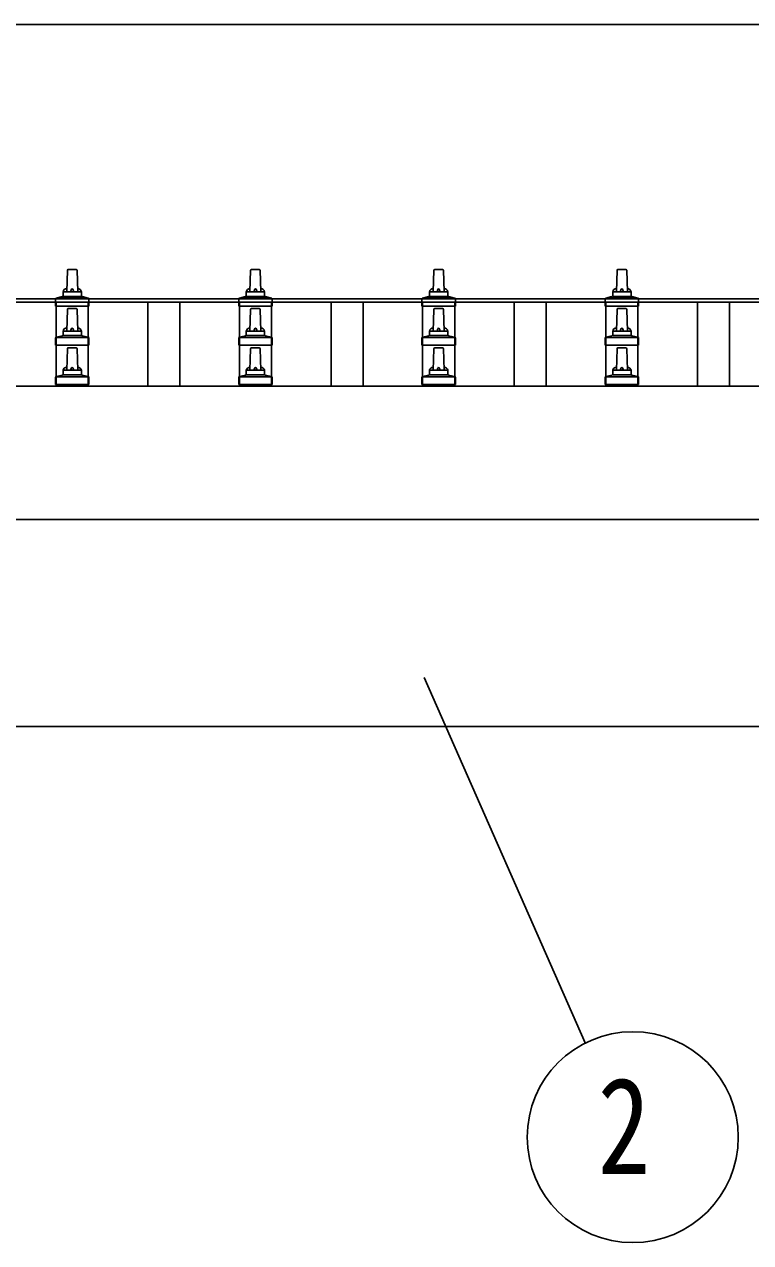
# Model space of a CAD drawing. Units: millimetres, scale not verified. Extents: x -16820 to 16820, y -11880 to 11880.
# Drawn here: x -13266 to -12473, y -2171 to -840 of the extents above; entities that cross this region are included whole.
import ezdxf
from ezdxf.enums import TextEntityAlignment as Align

# ---------------------------------------------------------------- set-up
doc = ezdxf.new("R2010")
doc.units = ezdxf.units.MM
doc.header["$LTSCALE"] = 50
for name, color, linetype in [('0-4_YKK_13', 4, 'Continuous'), ('0-5_YKK_A1', 4, 'Continuous'), ('0-6_YKK_D', 6, 'Continuous')]:
    doc.layers.add(name, color=color, linetype=linetype)
doc.styles.add('ＭＳ ゴシック', font='')
doc.styles.get('ＭＳ ゴシック').set_extended_font_data('MS Gothic')

msp = doc.modelspace()

# ---------------------------------------------------------------- linework, layer by layer
at = {"layer": '0-4_YKK_13'}
for p, q in [((-13219.92, -1132.02), (-13219.19, -1108.5)), ((-13218.19, -1107.52), (-13209.65, -1107.52)), ((-13208.65, -1108.5), (-13207.92, -1132.02)), ((-13019.92, -1132.02), (-13019.19, -1108.5)), ((-13018.19, -1107.52), (-13009.65, -1107.52)), ((-13008.65, -1108.5), (-13007.92, -1132.02)), ((-12819.92, -1132.02), (-12819.19, -1108.5)), ((-12818.19, -1107.52), (-12809.65, -1107.52)), ((-12808.65, -1108.5), (-12807.92, -1132.02)), ((-12619.92, -1132.02), (-12619.19, -1108.5)), ((-12618.19, -1107.52), (-12609.65, -1107.52)), ((-12608.65, -1108.5), (-12607.92, -1132.02)), ((-13232.17, -1147.52), (-13232.17, -1139.81)), ((-13231.79, -1139.02), (-13196.05, -1139.02)), ((-13231.41, -1138.84), (-13224.69, -1137.21)), ((-13224.3, -1137.02), (-13203.54, -1137.02)), ((-13223.92, -1136.24), (-13223.92, -1132.02)), ((-13222.92, -1132.02), (-13204.92, -1132.02)), ((-13203.92, -1136.24), (-13203.92, -1132.02)), ((-13196.44, -1138.84), (-13203.16, -1137.21)), ((-13195.67, -1147.52), (-13195.67, -1139.81)), ((-13032.17, -1147.52), (-13032.17, -1139.81)), ((-13031.79, -1139.02), (-12996.05, -1139.02)), ((-13031.41, -1138.84), (-13024.69, -1137.21)), ((-13024.3, -1137.02), (-13003.54, -1137.02)), ((-13023.92, -1136.24), (-13023.92, -1132.02)), ((-13022.92, -1132.02), (-13004.92, -1132.02)), ((-13003.92, -1136.24), (-13003.92, -1132.02)), ((-12996.44, -1138.84), (-13003.16, -1137.21)), ((-12995.67, -1147.52), (-12995.67, -1139.81)), ((-12832.17, -1147.52), (-12832.17, -1139.81)), ((-12831.79, -1139.02), (-12796.05, -1139.02)), ((-12831.41, -1138.84), (-12824.69, -1137.21)), ((-12824.3, -1137.02), (-12803.54, -1137.02)), ((-12823.92, -1136.24), (-12823.92, -1132.02)), ((-12822.92, -1132.02), (-12804.92, -1132.02)), ((-12803.92, -1136.24), (-12803.92, -1132.02)), ((-12796.44, -1138.84), (-12803.16, -1137.21)), ((-12795.67, -1147.52), (-12795.67, -1139.81)), ((-12632.17, -1147.52), (-12632.17, -1139.81)), ((-12631.79, -1139.02), (-12596.05, -1139.02)), ((-12631.41, -1138.84), (-12624.69, -1137.21)), ((-12624.3, -1137.02), (-12603.54, -1137.02)), ((-12623.92, -1136.24), (-12623.92, -1132.02)), ((-12622.92, -1132.02), (-12604.92, -1132.02)), ((-12603.92, -1136.24), (-12603.92, -1132.02)), ((-12596.44, -1138.84), (-12603.16, -1137.21)), ((-12595.67, -1147.52), (-12595.67, -1139.81)), ((-13195.67, -1147.52), (-13232.17, -1147.52)), ((-13219.92, -1174.88), (-13219.19, -1151.36)), ((-13218.19, -1150.38), (-13209.65, -1150.38)), ((-13208.65, -1151.36), (-13207.92, -1174.88)), ((-12995.67, -1147.52), (-13032.17, -1147.52)), ((-13019.92, -1174.88), (-13019.19, -1151.36)), ((-13018.19, -1150.38), (-13009.65, -1150.38)), ((-13008.65, -1151.36), (-13007.92, -1174.88)), ((-12795.67, -1147.52), (-12832.17, -1147.52)), ((-12819.92, -1174.88), (-12819.19, -1151.36)), ((-12818.19, -1150.38), (-12809.65, -1150.38)), ((-12808.65, -1151.36), (-12807.92, -1174.88)), ((-12595.67, -1147.52), (-12632.17, -1147.52)), ((-12619.92, -1174.88), (-12619.19, -1151.36)), ((-12618.19, -1150.38), (-12609.65, -1150.38)), ((-12608.65, -1151.36), (-12607.92, -1174.88)), ((-13232.17, -1190.38), (-13232.17, -1182.67)), ((-13231.79, -1181.88), (-13196.05, -1181.88)), ((-13231.41, -1181.7), (-13224.69, -1180.07)), ((-13224.3, -1179.88), (-13203.54, -1179.88)), ((-13223.92, -1179.1), (-13223.92, -1174.88)), ((-13222.92, -1174.88), (-13204.92, -1174.88)), ((-13203.92, -1179.1), (-13203.92, -1174.88)), ((-13196.44, -1181.7), (-13203.16, -1180.07)), ((-13195.67, -1190.38), (-13195.67, -1182.67)), ((-13032.17, -1190.38), (-13032.17, -1182.67)), ((-13031.79, -1181.88), (-12996.05, -1181.88)), ((-13031.41, -1181.7), (-13024.69, -1180.07)), ((-13024.3, -1179.88), (-13003.54, -1179.88)), ((-13023.92, -1179.1), (-13023.92, -1174.88)), ((-13022.92, -1174.88), (-13004.92, -1174.88)), ((-13003.92, -1179.1), (-13003.92, -1174.88)), ((-12996.44, -1181.7), (-13003.16, -1180.07)), ((-12995.67, -1190.38), (-12995.67, -1182.67)), ((-12832.17, -1190.38), (-12832.17, -1182.67)), ((-12831.79, -1181.88), (-12796.05, -1181.88)), ((-12831.41, -1181.7), (-12824.69, -1180.07)), ((-12824.3, -1179.88), (-12803.54, -1179.88)), ((-12823.92, -1179.1), (-12823.92, -1174.88)), ((-12822.92, -1174.88), (-12804.92, -1174.88)), ((-12803.92, -1179.1), (-12803.92, -1174.88)), ((-12796.44, -1181.7), (-12803.16, -1180.07)), ((-12795.67, -1190.38), (-12795.67, -1182.67)), ((-12632.17, -1190.38), (-12632.17, -1182.67)), ((-12631.79, -1181.88), (-12596.05, -1181.88)), ((-12631.41, -1181.7), (-12624.69, -1180.07)), ((-12624.3, -1179.88), (-12603.54, -1179.88)), ((-12623.92, -1179.1), (-12623.92, -1174.88)), ((-12622.92, -1174.88), (-12604.92, -1174.88)), ((-12603.92, -1179.1), (-12603.92, -1174.88)), ((-12596.44, -1181.7), (-12603.16, -1180.07)), ((-12595.67, -1190.38), (-12595.67, -1182.67)), ((-13195.67, -1190.38), (-13232.17, -1190.38)), ((-13219.92, -1217.74), (-13219.19, -1194.21)), ((-13218.19, -1193.24), (-13209.65, -1193.24)), ((-13208.65, -1194.21), (-13207.92, -1217.74)), ((-12995.67, -1190.38), (-13032.17, -1190.38)), ((-13019.92, -1217.74), (-13019.19, -1194.21)), ((-13018.19, -1193.24), (-13009.65, -1193.24)), ((-13008.65, -1194.21), (-13007.92, -1217.74)), ((-12795.67, -1190.38), (-12832.17, -1190.38)), ((-12819.92, -1217.74), (-12819.19, -1194.21)), ((-12818.19, -1193.24), (-12809.65, -1193.24)), ((-12808.65, -1194.21), (-12807.92, -1217.74)), ((-12595.67, -1190.38), (-12632.17, -1190.38)), ((-12619.92, -1217.74), (-12619.19, -1194.21)), ((-12618.19, -1193.24), (-12609.65, -1193.24)), ((-12608.65, -1194.21), (-12607.92, -1217.74)), ((-13231.41, -1224.55), (-13224.69, -1222.92)), ((-13224.3, -1222.74), (-13203.54, -1222.74)), ((-13223.92, -1221.95), (-13223.92, -1217.74)), ((-13222.92, -1217.74), (-13204.92, -1217.74)), ((-13203.92, -1221.95), (-13203.92, -1217.74)), ((-13196.44, -1224.55), (-13203.16, -1222.92)), ((-13031.41, -1224.55), (-13024.69, -1222.92)), ((-13024.3, -1222.74), (-13003.54, -1222.74)), ((-13023.92, -1221.95), (-13023.92, -1217.74)), ((-13022.92, -1217.74), (-13004.92, -1217.74)), ((-13003.92, -1221.95), (-13003.92, -1217.74)), ((-12996.44, -1224.55), (-13003.16, -1222.92)), ((-12831.41, -1224.55), (-12824.69, -1222.92)), ((-12824.3, -1222.74), (-12803.54, -1222.74)), ((-12823.92, -1221.95), (-12823.92, -1217.74)), ((-12822.92, -1217.74), (-12804.92, -1217.74)), ((-12803.92, -1221.95), (-12803.92, -1217.74)), ((-12796.44, -1224.55), (-12803.16, -1222.92)), ((-12631.41, -1224.55), (-12624.69, -1222.92)), ((-12624.3, -1222.74), (-12603.54, -1222.74)), ((-12623.92, -1221.95), (-12623.92, -1217.74)), ((-12622.92, -1217.74), (-12604.92, -1217.74)), ((-12603.92, -1221.95), (-12603.92, -1217.74)), ((-12596.44, -1224.55), (-12603.16, -1222.92)), ((-13232.17, -1233.24), (-13232.17, -1225.53)), ((-13195.67, -1233.24), (-13232.17, -1233.24)), ((-13231.79, -1224.74), (-13196.05, -1224.74)), ((-13195.67, -1233.24), (-13195.67, -1225.53)), ((-13032.17, -1233.24), (-13032.17, -1225.53)), ((-12995.67, -1233.24), (-13032.17, -1233.24)), ((-13031.79, -1224.74), (-12996.05, -1224.74)), ((-12995.67, -1233.24), (-12995.67, -1225.53)), ((-12832.17, -1233.24), (-12832.17, -1225.53)), ((-12795.67, -1233.24), (-12832.17, -1233.24)), ((-12831.79, -1224.74), (-12796.05, -1224.74)), ((-12795.67, -1233.24), (-12795.67, -1225.53)), ((-12632.17, -1233.24), (-12632.17, -1225.53)), ((-12595.67, -1233.24), (-12632.17, -1233.24)), ((-12631.79, -1224.74), (-12596.05, -1224.74)), ((-12595.67, -1233.24), (-12595.67, -1225.53))]:
    msp.add_line(p, q, dxfattribs=at)
for centre, radius, start, end in [((-13218.19, -1108.52), 1, 90, 178.60509), ((-13209.65, -1108.52), 1, 1.39491, 90), ((-13018.19, -1108.52), 1, 90, 178.60509), ((-13009.65, -1108.52), 1, 1.39491, 90), ((-12818.19, -1108.52), 1, 90, 178.60509), ((-12809.65, -1108.52), 1, 1.39491, 90), ((-12618.19, -1108.52), 1, 90, 178.60509), ((-12609.65, -1108.52), 1, 1.39491, 90), ((-13219.84, -1132.66), 4.13, 90, 171.17633), ((-13210.59, -1132.02), 4.83, 133.60282, 180), ((-13217.25, -1132.02), 4.83, 0, 46.39718), ((-13208.01, -1132.66), 4.13, 8.82367, 90), ((-13019.84, -1132.66), 4.13, 90, 171.17633), ((-13010.59, -1132.02), 4.83, 133.60282, 180), ((-13017.25, -1132.02), 4.83, 0, 46.39718), ((-13008.01, -1132.66), 4.13, 8.82367, 90), ((-12819.84, -1132.66), 4.13, 90, 171.17633), ((-12810.59, -1132.02), 4.83, 133.60282, 180), ((-12817.25, -1132.02), 4.83, 0, 46.39718), ((-12808.01, -1132.66), 4.13, 8.82367, 90), ((-12619.84, -1132.66), 4.13, 90, 171.17633), ((-12610.59, -1132.02), 4.83, 133.60282, 180), ((-12617.25, -1132.02), 4.83, 0, 46.39718), ((-12608.01, -1132.66), 4.13, 8.82367, 90), ((-13231.17, -1139.81), 1, 103.62699, 180), ((-13224.92, -1136.24), 1, 283.62699, 0), ((-13222.92, -1133.02), 1, 90, 180), ((-13204.92, -1133.02), 1, 0, 90), ((-13202.92, -1136.24), 1, 180, 256.37301), ((-13196.67, -1139.81), 1, 0, 76.37301), ((-13031.17, -1139.81), 1, 103.62699, 180), ((-13024.92, -1136.24), 1, 283.62699, 0), ((-13022.92, -1133.02), 1, 90, 180), ((-13004.92, -1133.02), 1, 0, 90), ((-13002.92, -1136.24), 1, 180, 256.37301), ((-12996.67, -1139.81), 1, 0, 76.37301), ((-12831.17, -1139.81), 1, 103.62699, 180), ((-12824.92, -1136.24), 1, 283.62699, 0), ((-12822.92, -1133.02), 1, 90, 180), ((-12804.92, -1133.02), 1, 0, 90), ((-12802.92, -1136.24), 1, 180, 256.37301), ((-12796.67, -1139.81), 1, 0, 76.37301), ((-12631.17, -1139.81), 1, 103.62699, 180), ((-12624.92, -1136.24), 1, 283.62699, 0), ((-12622.92, -1133.02), 1, 90, 180), ((-12604.92, -1133.02), 1, 0, 90), ((-12602.92, -1136.24), 1, 180, 256.37301), ((-12596.67, -1139.81), 1, 0, 76.37301), ((-13218.19, -1151.38), 1, 90, 178.60509), ((-13209.65, -1151.38), 1, 1.39491, 90), ((-13018.19, -1151.38), 1, 90, 178.60509), ((-13009.65, -1151.38), 1, 1.39491, 90), ((-12818.19, -1151.38), 1, 90, 178.60509), ((-12809.65, -1151.38), 1, 1.39491, 90), ((-12618.19, -1151.38), 1, 90, 178.60509), ((-12609.65, -1151.38), 1, 1.39491, 90), ((-13231.17, -1182.67), 1, 103.62699, 180), ((-13224.92, -1179.1), 1, 283.62699, 0), ((-13219.84, -1175.52), 4.13, 90, 171.17633), ((-13222.92, -1175.88), 1, 90, 180), ((-13210.59, -1174.88), 4.83, 133.60282, 180), ((-13217.25, -1174.88), 4.83, 0, 46.39718), ((-13208.01, -1175.52), 4.13, 8.82367, 90), ((-13204.92, -1175.88), 1, 0, 90), ((-13202.92, -1179.1), 1, 180, 256.37301), ((-13196.67, -1182.67), 1, 0, 76.37301), ((-13031.17, -1182.67), 1, 103.62699, 180), ((-13024.92, -1179.1), 1, 283.62699, 0), ((-13019.84, -1175.52), 4.13, 90, 171.17633), ((-13022.92, -1175.88), 1, 90, 180), ((-13010.59, -1174.88), 4.83, 133.60282, 180), ((-13017.25, -1174.88), 4.83, 0, 46.39718), ((-13008.01, -1175.52), 4.13, 8.82367, 90), ((-13004.92, -1175.88), 1, 0, 90), ((-13002.92, -1179.1), 1, 180, 256.37301), ((-12996.67, -1182.67), 1, 0, 76.37301), ((-12831.17, -1182.67), 1, 103.62699, 180), ((-12824.92, -1179.1), 1, 283.62699, 0), ((-12819.84, -1175.52), 4.13, 90, 171.17633), ((-12822.92, -1175.88), 1, 90, 180), ((-12810.59, -1174.88), 4.83, 133.60282, 180), ((-12817.25, -1174.88), 4.83, 0, 46.39718), ((-12808.01, -1175.52), 4.13, 8.82367, 90), ((-12804.92, -1175.88), 1, 0, 90), ((-12802.92, -1179.1), 1, 180, 256.37301), ((-12796.67, -1182.67), 1, 0, 76.37301), ((-12631.17, -1182.67), 1, 103.62699, 180), ((-12624.92, -1179.1), 1, 283.62699, 0), ((-12619.84, -1175.52), 4.13, 90, 171.17633), ((-12622.92, -1175.88), 1, 90, 180), ((-12610.59, -1174.88), 4.83, 133.60282, 180), ((-12617.25, -1174.88), 4.83, 0, 46.39718), ((-12608.01, -1175.52), 4.13, 8.82367, 90), ((-12604.92, -1175.88), 1, 0, 90), ((-12602.92, -1179.1), 1, 180, 256.37301), ((-12596.67, -1182.67), 1, 0, 76.37301), ((-13218.19, -1194.24), 1, 90, 178.60509), ((-13209.65, -1194.24), 1, 1.39491, 90), ((-13018.19, -1194.24), 1, 90, 178.60509), ((-13009.65, -1194.24), 1, 1.39491, 90), ((-12818.19, -1194.24), 1, 90, 178.60509), ((-12809.65, -1194.24), 1, 1.39491, 90), ((-12618.19, -1194.24), 1, 90, 178.60509), ((-12609.65, -1194.24), 1, 1.39491, 90), ((-13224.92, -1221.95), 1, 283.62699, 0), ((-13219.84, -1218.37), 4.13, 90, 171.17633), ((-13222.92, -1218.74), 1, 90, 180), ((-13210.59, -1217.74), 4.83, 133.60282, 180), ((-13217.25, -1217.74), 4.83, 0, 46.39718), ((-13208.01, -1218.37), 4.13, 8.82367, 90), ((-13204.92, -1218.74), 1, 0, 90), ((-13202.92, -1221.95), 1, 180, 256.37301), ((-13024.92, -1221.95), 1, 283.62699, 0), ((-13019.84, -1218.37), 4.13, 90, 171.17633), ((-13022.92, -1218.74), 1, 90, 180), ((-13010.59, -1217.74), 4.83, 133.60282, 180), ((-13017.25, -1217.74), 4.83, 0, 46.39718), ((-13008.01, -1218.37), 4.13, 8.82367, 90), ((-13004.92, -1218.74), 1, 0, 90), ((-13002.92, -1221.95), 1, 180, 256.37301), ((-12824.92, -1221.95), 1, 283.62699, 0), ((-12819.84, -1218.37), 4.13, 90, 171.17633), ((-12822.92, -1218.74), 1, 90, 180), ((-12810.59, -1217.74), 4.83, 133.60282, 180), ((-12817.25, -1217.74), 4.83, 0, 46.39718), ((-12808.01, -1218.37), 4.13, 8.82367, 90), ((-12804.92, -1218.74), 1, 0, 90), ((-12802.92, -1221.95), 1, 180, 256.37301), ((-12624.92, -1221.95), 1, 283.62699, 0), ((-12619.84, -1218.37), 4.13, 90, 171.17633), ((-12622.92, -1218.74), 1, 90, 180), ((-12610.59, -1217.74), 4.83, 133.60282, 180), ((-12617.25, -1217.74), 4.83, 0, 46.39718), ((-12608.01, -1218.37), 4.13, 8.82367, 90), ((-12604.92, -1218.74), 1, 0, 90), ((-12602.92, -1221.95), 1, 180, 256.37301), ((-13231.17, -1225.53), 1, 103.62699, 180), ((-13196.67, -1225.53), 1, 0, 76.37301), ((-13031.17, -1225.53), 1, 103.62699, 180), ((-12996.67, -1225.53), 1, 0, 76.37301), ((-12831.17, -1225.53), 1, 103.62699, 180), ((-12796.67, -1225.53), 1, 0, 76.37301), ((-12631.17, -1225.53), 1, 103.62699, 180), ((-12596.67, -1225.53), 1, 0, 76.37301)]:
    msp.add_arc(centre, radius, start, end, dxfattribs=at)
at = {"layer": '0-5_YKK_A1'}
for p, q in [((-14036.92, -1139.82), (-8590.92, -1139.82)), ((-14036.92, -1143.41), (-8590.92, -1143.41)), ((-13231.42, -1234.9), (-13231.42, -1143.41)), ((-13196.42, -1234.9), (-13196.42, -1143.41)), ((-13131.42, -1234.9), (-13131.42, -1143.41)), ((-13096.42, -1234.9), (-13096.42, -1143.41)), ((-13031.42, -1234.9), (-13031.42, -1143.41)), ((-12996.42, -1234.9), (-12996.42, -1143.41)), ((-12931.42, -1234.9), (-12931.42, -1143.41)), ((-12896.42, -1234.9), (-12896.42, -1143.41)), ((-12831.42, -1234.9), (-12831.42, -1143.41)), ((-12796.42, -1234.9), (-12796.42, -1143.41)), ((-12731.42, -1234.9), (-12731.42, -1143.41)), ((-12696.42, -1234.9), (-12696.42, -1143.41)), ((-12631.42, -1234.9), (-12631.42, -1143.41)), ((-12596.42, -1234.9), (-12596.42, -1143.41)), ((-12531.42, -1234.9), (-12531.42, -1143.41)), ((-12496.42, -1234.9), (-12496.42, -1143.41)), ((-14032.22, -1234.9), (-8595.62, -1234.9)), ((-8595.62, -1380.56), (-14032.22, -1380.56)), ((-13920.42, -1607), (-8707.42, -1607))]:
    msp.add_line(p, q, dxfattribs=at)
at = {"layer": '0-6_YKK_D'}
for p, q in [((-13848.92, -839.82), (-8778.92, -839.82)), ((-12829.63, -1553.17), (-12653.82, -1952.63))]:
    msp.add_line(p, q, dxfattribs=at)
msp.add_circle((-12602.02, -2055.53), 115.2, dxfattribs=at)

# ---------------------------------------------------------------- texts
at = {"layer": '0-6_YKK_D', "style": 'ＭＳ ゴシック', "width": 0.8}
msp.add_text('2', height=105.6, dxfattribs=at).set_placement((-12640.42, -2127.53), align=Align.BOTTOM_LEFT)

doc.saveas('drawing.dxf')
